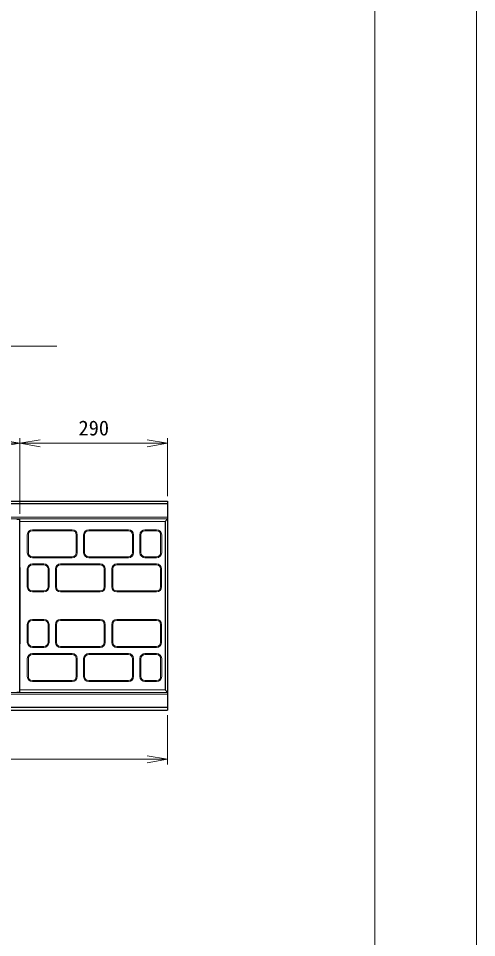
# Model space of a CAD drawing. Units: millimetres at full size, sheet at 1:20; details may follow other scales. Extents: x 0 to 8400, y 0 to 5940.
# Drawn here: x 7500 to 8400, y 2154 to 3958 of the extents above; entities that cross this region are included whole.
import ezdxf
from ezdxf.enums import TextEntityAlignment as Align

# ---------------------------------------------------------------- set-up
doc = ezdxf.new("R2010")
doc.units = ezdxf.units.MM
doc.header["$LTSCALE"] = 20
for name, color, linetype, lineweight in [('0_2', 7, 'Continuous', 25), ('1', 7, 'Continuous', 9), ('_0-0_0', 2, 'Continuous', 25), ('CON（太線）', 1, 'Continuous', 25), ('寸法線', 7, 'Continuous', 9), ('構造物-寸法', 7, 'Continuous', 9)]:
    doc.layers.add(name, color=color, linetype=linetype, lineweight=lineweight)
doc.styles.add('ＭＳ ゴシック', font='')
doc.styles.get('ＭＳ ゴシック').set_extended_font_data('MS Gothic')

# ---------------------------------------------------------------- blocks, each defined once
blk = doc.blocks.new('open_arrow')
at = {"color": 0, "linetype": 'Continuous', "lineweight": -2}
blk.add_lwpolyline([(7.5, 1.25), (0, 0), (7.5, -1.25)], dxfattribs=at)

msp = doc.modelspace()

# ---------------------------------------------------------------- linework, layer by layer
at = {"layer": '0_2'}
for p, q in [((7793.43, 3005.28), (6793.43, 3005.28)), ((7793.43, 2605.28), (6793.43, 2605.28))]:
    msp.add_line(p, q, dxfattribs=at)
at = {"layer": '1'}
for p, q in [((6898.76, 3314.51), (7575.94, 3314.51)), ((7083.43, 3124.08), (7503.43, 3124.08)), ((7503.43, 2985.28), (7503.43, 3134.08)), ((7503.43, 2985.28), (7503.43, 3134.08)), ((7503.43, 3124.08), (7793.43, 3124.08)), ((7793.43, 3020.28), (7793.43, 3134.08))]:
    msp.add_line(p, q, dxfattribs=at)
at = {"layer": '_0-0_0'}
for p, q in [((7497.43, 2975.28), (7503.43, 2975.28)), ((7503.43, 2635.28), (7503.43, 2975.28)), ((7503.43, 2880.28), (7503.43, 2730.28)), ((7497.43, 2635.28), (7503.43, 2635.28))]:
    msp.add_line(p, q, dxfattribs=at)
at = {"layer": 'CON（太線）'}
for p, q in [((6793.43, 3010.28), (7793.43, 3010.28)), ((7793.43, 3010.28), (7793.43, 2600.28)), ((7788.43, 2970.28), (7788.43, 2640.28)), ((6793.43, 2600.28), (7793.43, 2600.28))]:
    msp.add_line(p, q, dxfattribs=at)
at = {"layer": '寸法線'}
for p, q in [((7793.43, 2979.22), (6793.43, 2979.22)), ((7793.43, 2975.57), (6793.43, 2975.57)), ((6793.43, 2634.99), (7793.43, 2634.99)), ((6793.43, 2631.34), (7793.43, 2631.34)), ((7793.43, 2590.28), (7793.43, 2493.68)), ((7793.43, 2503.68), (6793.43, 2503.68))]:
    msp.add_line(p, q, dxfattribs=at)
at = {"layer": '寸法線', "color": 6}
msp.add_line((7788.43, 2970.28), (7503.43, 2970.28), dxfattribs=at)
at = {"layer": '寸法線', "color": 2}
msp.add_line((7788.43, 2640.28), (7503.43, 2640.28), dxfattribs=at)
at = {"layer": '構造物-寸法'}
for p, q in [((7788.43, 2970.28), (7793.43, 2975.57)), ((7517.98, 2944.28), (7517.98, 2909.28)), ((7519.98, 2944.28), (7519.98, 2909.28)), ((7605.98, 2954.28), (7527.98, 2954.28)), ((7605.98, 2952.28), (7527.98, 2952.28)), ((7613.98, 2909.28), (7613.98, 2944.28)), ((7615.98, 2909.28), (7615.98, 2944.28)), ((7628.48, 2944.28), (7628.48, 2909.28)), ((7630.48, 2944.28), (7630.48, 2909.28)), ((7716.48, 2954.28), (7638.48, 2954.28)), ((7716.48, 2952.28), (7638.48, 2952.28)), ((7724.48, 2909.28), (7724.48, 2944.28)), ((7726.48, 2909.28), (7726.48, 2944.28)), ((7738.98, 2909.28), (7738.98, 2944.28)), ((7740.98, 2909.28), (7740.98, 2944.28)), ((7748.98, 2954.28), (7771.73, 2954.28)), ((7748.98, 2952.28), (7771.73, 2952.28)), ((7779.73, 2944.28), (7779.73, 2909.28)), ((7781.73, 2944.28), (7781.73, 2909.28)), ((7527.98, 2901.28), (7605.98, 2901.28)), ((7527.98, 2899.28), (7605.98, 2899.28)), ((7638.48, 2901.28), (7716.48, 2901.28)), ((7638.48, 2899.28), (7716.48, 2899.28)), ((7771.73, 2901.28), (7748.98, 2901.28)), ((7771.73, 2899.28), (7748.98, 2899.28)), ((7517.87, 2842.28), (7517.87, 2877.28)), ((7519.87, 2842.28), (7519.87, 2877.28)), ((7527.87, 2887.28), (7550.62, 2887.28)), ((7527.87, 2885.28), (7550.62, 2885.28)), ((7558.62, 2877.28), (7558.62, 2842.28)), ((7560.62, 2877.28), (7560.62, 2842.28)), ((7573.12, 2877.28), (7573.12, 2842.28)), ((7575.12, 2877.28), (7575.12, 2842.28)), ((7661.12, 2887.28), (7583.12, 2887.28)), ((7661.12, 2885.28), (7583.12, 2885.28)), ((7669.12, 2842.28), (7669.12, 2877.28)), ((7671.12, 2842.28), (7671.12, 2877.28)), ((7683.62, 2877.28), (7683.62, 2842.28)), ((7685.62, 2877.28), (7685.62, 2842.28)), ((7771.62, 2887.28), (7693.62, 2887.28)), ((7771.62, 2885.28), (7693.62, 2885.28)), ((7779.62, 2842.28), (7779.62, 2877.28)), ((7781.62, 2842.28), (7781.62, 2877.28)), ((7550.62, 2834.28), (7527.87, 2834.28)), ((7583.12, 2834.28), (7661.12, 2834.28)), ((7693.62, 2834.28), (7771.62, 2834.28)), ((7550.62, 2832.28), (7527.87, 2832.28)), ((7583.12, 2832.28), (7661.12, 2832.28)), ((7693.62, 2832.28), (7771.62, 2832.28)), ((7517.87, 2733.28), (7517.87, 2768.28)), ((7519.87, 2733.28), (7519.87, 2768.28)), ((7527.87, 2778.28), (7550.62, 2778.28)), ((7527.87, 2776.28), (7550.62, 2776.28)), ((7558.62, 2768.28), (7558.62, 2733.28)), ((7560.62, 2768.28), (7560.62, 2733.28)), ((7573.12, 2768.28), (7573.12, 2733.28)), ((7575.12, 2768.28), (7575.12, 2733.28)), ((7661.12, 2778.28), (7583.12, 2778.28)), ((7661.12, 2776.28), (7583.12, 2776.28)), ((7669.12, 2733.28), (7669.12, 2768.28)), ((7671.12, 2733.28), (7671.12, 2768.28)), ((7683.62, 2733.28), (7683.62, 2768.28)), ((7685.62, 2733.28), (7685.62, 2768.28)), ((7693.62, 2778.28), (7771.62, 2778.28)), ((7693.62, 2776.28), (7771.62, 2776.28)), ((7779.62, 2768.28), (7779.62, 2733.28)), ((7781.62, 2768.28), (7781.62, 2733.28)), ((7550.62, 2725.28), (7527.87, 2725.28)), ((7583.12, 2725.28), (7661.12, 2725.28)), ((7771.62, 2725.28), (7693.62, 2725.28)), ((7550.62, 2723.28), (7527.87, 2723.28)), ((7605.98, 2711.28), (7527.98, 2711.28)), ((7605.98, 2709.28), (7527.98, 2709.28)), ((7583.12, 2723.28), (7661.12, 2723.28)), ((7716.48, 2711.28), (7638.48, 2711.28)), ((7716.48, 2709.28), (7638.48, 2709.28)), ((7771.62, 2723.28), (7693.62, 2723.28)), ((7748.98, 2711.28), (7771.73, 2711.28)), ((7748.98, 2709.28), (7771.73, 2709.28)), ((7517.98, 2701.28), (7517.98, 2666.28)), ((7519.98, 2701.28), (7519.98, 2666.28)), ((7613.98, 2666.28), (7613.98, 2701.28)), ((7615.98, 2666.28), (7615.98, 2701.28)), ((7628.48, 2701.28), (7628.48, 2666.28)), ((7630.48, 2701.28), (7630.48, 2666.28)), ((7724.48, 2666.28), (7724.48, 2701.28)), ((7726.48, 2666.28), (7726.48, 2701.28)), ((7738.98, 2666.28), (7738.98, 2701.28)), ((7740.98, 2666.28), (7740.98, 2701.28)), ((7779.73, 2701.28), (7779.73, 2666.28)), ((7781.73, 2701.28), (7781.73, 2666.28)), ((7527.98, 2658.28), (7605.98, 2658.28)), ((7527.98, 2656.28), (7605.98, 2656.28)), ((7638.48, 2658.28), (7716.48, 2658.28)), ((7638.48, 2656.28), (7716.48, 2656.28)), ((7771.73, 2658.28), (7748.98, 2658.28)), ((7771.73, 2656.28), (7748.98, 2656.28)), ((7788.43, 2640.28), (7793.43, 2634.99))]:
    msp.add_line(p, q, dxfattribs=at)
at = {"layer": '構造物-寸法', "color": 2}
msp.add_lwpolyline([(0, 5940), (0, 0), (8400, 0), (8400, 5940)], close=True, dxfattribs=at)
at = {"layer": '構造物-寸法'}
msp.add_lwpolyline([(200, 5740), (200, 200), (8200, 200), (8200, 5740)], close=True, dxfattribs=at)
for centre, radius, start, end in [((7527.98, 2944.28), 10, 90, 180), ((7527.98, 2944.28), 8, 90, 180), ((7605.98, 2944.28), 10, 0, 90), ((7605.98, 2944.28), 8, 0, 90), ((7638.48, 2944.28), 10, 90, 180), ((7638.48, 2944.28), 8, 90, 180), ((7716.48, 2944.28), 10, 0, 90), ((7716.48, 2944.28), 8, 0, 90), ((7748.98, 2944.28), 10, 90, 180), ((7748.98, 2944.28), 8, 90, 180), ((7771.73, 2944.28), 10, 360, 90), ((7771.73, 2944.28), 8, 360, 90), ((7527.98, 2909.28), 10, 180, 270), ((7527.98, 2909.28), 8, 180, 270), ((7605.98, 2909.28), 10, 270, 0), ((7605.98, 2909.28), 8, 270, 360), ((7638.48, 2909.28), 10, 180, 270), ((7638.48, 2909.28), 8, 180, 270), ((7716.48, 2909.28), 10, 270, 0), ((7716.48, 2909.28), 8, 270, 0), ((7748.98, 2909.28), 10, 180, 270), ((7748.98, 2909.28), 8, 180, 270), ((7771.73, 2909.28), 10, 270, 0), ((7771.73, 2909.28), 8, 270, 0), ((7527.87, 2877.28), 10, 90, 180), ((7527.87, 2877.28), 8, 90, 180), ((7550.62, 2877.28), 10, 0, 90), ((7550.62, 2877.28), 8, 0, 90), ((7583.12, 2877.28), 10, 90, 180), ((7583.12, 2877.28), 8, 90, 180), ((7661.12, 2877.28), 10, 0, 90), ((7661.12, 2877.28), 8, 0, 90), ((7693.62, 2877.28), 10, 90, 180), ((7693.62, 2877.28), 8, 90, 180), ((7771.62, 2877.28), 10, 0, 90), ((7771.62, 2877.28), 8, 0, 90), ((7527.87, 2842.28), 10, 180, 270), ((7527.87, 2842.28), 8, 180, 270), ((7550.62, 2842.28), 10, 270, 0), ((7550.62, 2842.28), 8, 270, 0), ((7583.12, 2842.28), 10, 180, 270), ((7583.12, 2842.28), 8, 180, 270), ((7661.12, 2842.28), 10, 270, 0), ((7661.12, 2842.28), 8, 270, 0), ((7693.62, 2842.28), 10, 180, 270), ((7693.62, 2842.28), 8, 180, 270), ((7771.62, 2842.28), 10, 270, 0), ((7771.62, 2842.28), 8, 270, 0), ((7527.87, 2768.28), 10, 90, 180), ((7527.87, 2768.28), 8, 90, 180), ((7550.62, 2768.28), 10, 0, 90), ((7550.62, 2768.28), 8, 0, 90), ((7583.12, 2768.28), 10, 90, 180), ((7583.12, 2768.28), 8, 90, 180), ((7661.12, 2768.28), 10, 0, 90), ((7661.12, 2768.28), 8, 0, 90), ((7693.62, 2768.28), 10, 90, 180), ((7693.62, 2768.28), 8, 90, 180), ((7771.62, 2768.28), 10, 0, 90), ((7771.62, 2768.28), 8, 0, 90), ((7527.87, 2733.28), 10, 180, 270), ((7527.87, 2733.28), 8, 180, 270), ((7550.62, 2733.28), 10, 270, 0), ((7550.62, 2733.28), 8, 270, 0), ((7583.12, 2733.28), 10, 180, 270), ((7583.12, 2733.28), 8, 180, 270), ((7661.12, 2733.28), 10, 270, 0), ((7661.12, 2733.28), 8, 270, 0), ((7693.62, 2733.28), 10, 180, 270), ((7693.62, 2733.28), 8, 180, 270), ((7771.62, 2733.28), 10, 270, 0), ((7771.62, 2733.28), 8, 270, 0), ((7527.98, 2701.28), 10, 90, 180), ((7527.98, 2701.28), 8, 90, 180), ((7605.98, 2701.28), 10, 0, 90), ((7605.98, 2701.28), 8, 0, 90), ((7638.48, 2701.28), 10, 90, 180), ((7638.48, 2701.28), 8, 90, 180), ((7716.48, 2701.28), 10, 0, 90), ((7716.48, 2701.28), 8, 0, 90), ((7748.98, 2701.28), 10, 90, 180), ((7748.98, 2701.28), 8, 90, 180), ((7771.73, 2701.28), 10, 0, 90), ((7771.73, 2701.28), 8, 0, 90), ((7527.98, 2666.28), 10, 180, 270), ((7527.98, 2666.28), 8, 180, 270), ((7605.98, 2666.28), 10, 270, 0), ((7605.98, 2666.28), 8, 270, 360), ((7638.48, 2666.28), 10, 180, 270), ((7638.48, 2666.28), 8, 180, 270), ((7716.48, 2666.28), 10, 270, 0), ((7716.48, 2666.28), 8, 270, 0), ((7748.98, 2666.28), 10, 180, 270), ((7748.98, 2666.28), 8, 180, 270), ((7771.73, 2666.28), 10, 270, 0), ((7771.73, 2666.28), 8, 270, 0)]:
    msp.add_arc(centre, radius, start, end, dxfattribs=at)

# ---------------------------------------------------------------- block references
at = {"layer": '1', "xscale": 5.33, "yscale": 5.33, "rotation": 180}
for p in [(7503.43, 3124.08), (7793.43, 3124.08)]:
    msp.add_blockref('open_arrow', p, dxfattribs=at)
at = {"layer": '1', "xscale": 5.33, "yscale": 5.33}
msp.add_blockref('open_arrow', (7503.43, 3124.08), dxfattribs=at)
at = {"layer": '寸法線', "xscale": 5.33, "yscale": 5.33, "rotation": 180}
msp.add_blockref('open_arrow', (7793.43, 2503.68), dxfattribs=at)

# ---------------------------------------------------------------- texts
at = {"layer": '1', "style": 'ＭＳ ゴシック'}
msp.add_text('290', height=29.33, dxfattribs=at).set_placement((7648.43, 3154.08), align=Align.MIDDLE_CENTER)

doc.saveas('drawing.dxf')
